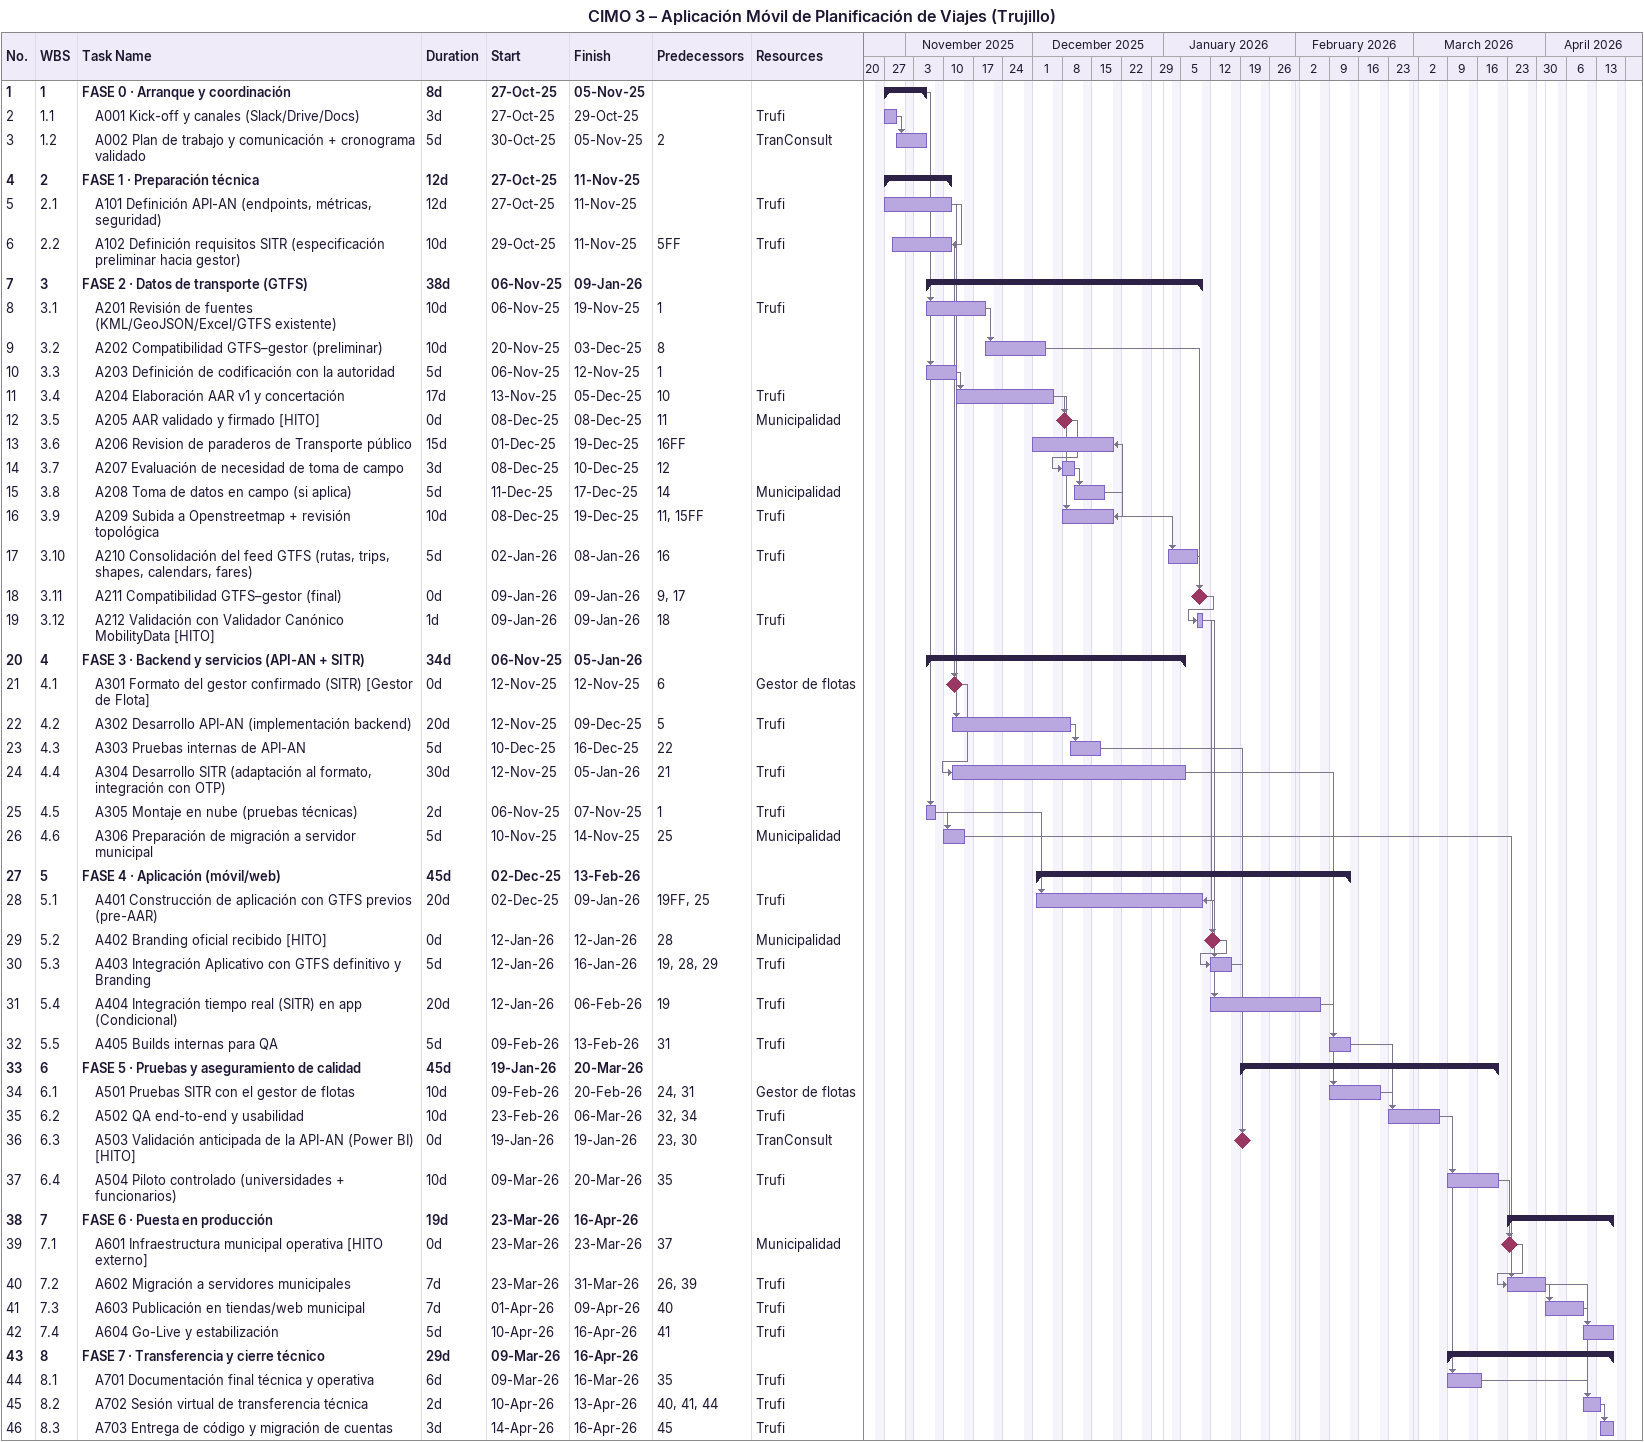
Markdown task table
CIMO 3 – Aplicación Móvil de Planificación de Viajes (Trujillo)

| ID | WBS | Task | Duration | Start | Finish | Predecessors | Resources |
|---|---|---|---|---|---|---|---|
| 1 | 1 | **FASE 0 · Arranque y coordinación** | 8d | 2025-10-27 | 2025-11-05 |  |  |
| 2 | 1.1 | A001 Kick-off y canales (Slack/Drive/Docs) | 3d | 2025-10-27 | 2025-10-29 |  | Trufi |
| 3 | 1.2 | A002 Plan de trabajo y comunicación + cronograma validado | 5d | 2025-10-30 | 2025-11-05 | 2 | TranConsult |
| 4 | 2 | **FASE 1 · Preparación técnica** | 12d | 2025-10-27 | 2025-11-11 |  |  |
| 5 | 2.1 | A101 Definición API-AN (endpoints, métricas, seguridad) | 12d | 2025-10-27 | 2025-11-11 |  | Trufi |
| 6 | 2.2 | A102 Definición requisitos SITR (especificación preliminar hacia gestor) | 10d | 2025-10-29 | 2025-11-11 | 5FF | Trufi |
| 7 | 3 | **FASE 2 · Datos de transporte (GTFS)** | 38d | 2025-11-06 | 2026-01-09 |  |  |
| 8 | 3.1 | A201 Revisión de fuentes (KML/GeoJSON/Excel/GTFS existente) | 10d | 2025-11-06 | 2025-11-19 | 1 | Trufi |
| 9 | 3.2 | A202 Compatibilidad GTFS–gestor (preliminar) | 10d | 2025-11-20 | 2025-12-03 | 8 |  |
| 10 | 3.3 | A203 Definición de codificación con la autoridad | 5d | 2025-11-06 | 2025-11-12 | 1 |  |
| 11 | 3.4 | A204 Elaboración AAR v1 y concertación | 17d | 2025-11-13 | 2025-12-05 | 10 | Trufi |
| 12 | 3.5 | A205 AAR validado y firmado [HITO] | 0d | 2025-12-08 | 2025-12-08 | 11 | Municipalidad |
| 13 | 3.6 | A206 Revision de paraderos de Transporte público | 15d | 2025-12-01 | 2025-12-19 | 16FF |  |
| 14 | 3.7 | A207 Evaluación de necesidad de toma de campo | 3d | 2025-12-08 | 2025-12-10 | 12 |  |
| 15 | 3.8 | A208 Toma de datos en campo (si aplica) | 5d | 2025-12-11 | 2025-12-17 | 14 | Municipalidad |
| 16 | 3.9 | A209 Subida a Openstreetmap + revisión topológica | 10d | 2025-12-08 | 2025-12-19 | 11, 15FF | Trufi |
| 17 | 3.10 | A210 Consolidación del feed GTFS (rutas, trips, shapes, calendars, fares) | 5d | 2026-01-02 | 2026-01-08 | 16 | Trufi |
| 18 | 3.11 | A211 Compatibilidad GTFS–gestor (final) | 0d | 2026-01-09 | 2026-01-09 | 9, 17 |  |
| 19 | 3.12 | A212 Validación con Validador Canónico MobilityData [HITO] | 1d | 2026-01-09 | 2026-01-09 | 18 | Trufi |
| 20 | 4 | **FASE 3 · Backend y servicios (API-AN + SITR)** | 34d | 2025-11-06 | 2026-01-05 |  |  |
| 21 | 4.1 | A301 Formato del gestor confirmado (SITR) [Gestor de Flota] | 0d | 2025-11-12 | 2025-11-12 | 6 | Gestor de flotas |
| 22 | 4.2 | A302 Desarrollo API-AN (implementación backend) | 20d | 2025-11-12 | 2025-12-09 | 5 | Trufi |
| 23 | 4.3 | A303 Pruebas internas de API-AN | 5d | 2025-12-10 | 2025-12-16 | 22 |  |
| 24 | 4.4 | A304 Desarrollo SITR (adaptación al formato, integración con OTP) | 30d | 2025-11-12 | 2026-01-05 | 21 | Trufi |
| 25 | 4.5 | A305 Montaje en nube (pruebas técnicas) | 2d | 2025-11-06 | 2025-11-07 | 1 | Trufi |
| 26 | 4.6 | A306 Preparación de migración a servidor municipal | 5d | 2025-11-10 | 2025-11-14 | 25 | Municipalidad |
| 27 | 5 | **FASE 4 · Aplicación (móvil/web)** | 45d | 2025-12-02 | 2026-02-13 |  |  |
| 28 | 5.1 | A401 Construcción de aplicación con GTFS previos (pre-AAR) | 20d | 2025-12-02 | 2026-01-09 | 19FF, 25 | Trufi |
| 29 | 5.2 | A402 Branding oficial recibido [HITO] | 0d | 2026-01-12 | 2026-01-12 | 28 | Municipalidad |
| 30 | 5.3 | A403 Integración Aplicativo con GTFS definitivo y Branding | 5d | 2026-01-12 | 2026-01-16 | 19, 28, 29 | Trufi |
| 31 | 5.4 | A404 Integración tiempo real (SITR) en app (Condicional) | 20d | 2026-01-12 | 2026-02-06 | 19 | Trufi |
| 32 | 5.5 | A405 Builds internas para QA | 5d | 2026-02-09 | 2026-02-13 | 31 | Trufi |
| 33 | 6 | **FASE 5 · Pruebas y aseguramiento de calidad** | 45d | 2026-01-19 | 2026-03-20 |  |  |
| 34 | 6.1 | A501 Pruebas SITR con el gestor de flotas | 10d | 2026-02-09 | 2026-02-20 | 24, 31 | Gestor de flotas |
| 35 | 6.2 | A502 QA end-to-end y usabilidad | 10d | 2026-02-23 | 2026-03-06 | 32, 34 | Trufi |
| 36 | 6.3 | A503 Validación anticipada de la API-AN (Power BI) [HITO] | 0d | 2026-01-19 | 2026-01-19 | 23, 30 | TranConsult |
| 37 | 6.4 | A504 Piloto controlado (universidades + funcionarios) | 10d | 2026-03-09 | 2026-03-20 | 35 | Trufi |
| 38 | 7 | **FASE 6 · Puesta en producción** | 19d | 2026-03-23 | 2026-04-16 |  |  |
| 39 | 7.1 | A601 Infraestructura municipal operativa [HITO externo] | 0d | 2026-03-23 | 2026-03-23 | 37 | Municipalidad |
| 40 | 7.2 | A602 Migración a servidores municipales | 7d | 2026-03-23 | 2026-03-31 | 26, 39 | Trufi |
| 41 | 7.3 | A603 Publicación en tiendas/web municipal | 7d | 2026-04-01 | 2026-04-09 | 40 | Trufi |
| 42 | 7.4 | A604 Go-Live y estabilización | 5d | 2026-04-10 | 2026-04-16 | 41 | Trufi |
| 43 | 8 | **FASE 7 · Transferencia y cierre técnico** | 29d | 2026-03-09 | 2026-04-16 |  |  |
| 44 | 8.1 | A701 Documentación final técnica y operativa | 6d | 2026-03-09 | 2026-03-16 | 35 | Trufi |
| 45 | 8.2 | A702 Sesión virtual de transferencia técnica | 2d | 2026-04-10 | 2026-04-13 | 40, 41, 44 | Trufi |
| 46 | 8.3 | A703 Entrega de código y migración de cuentas | 3d | 2026-04-14 | 2026-04-16 | 45 | Trufi |
